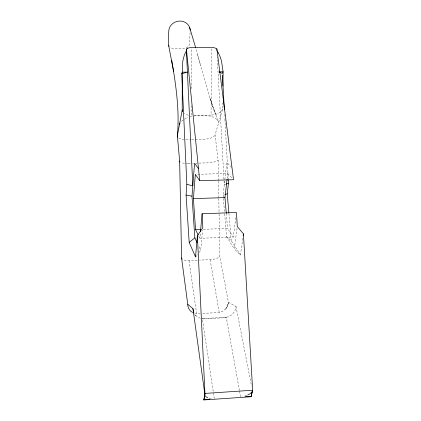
<?xml version="1.0" encoding="UTF-8"?>
<svg xmlns="http://www.w3.org/2000/svg" width="421" height="421" viewBox="0 0 421 421"><rect width="100%" height="100%" fill="white"/><g stroke="black" fill="none" stroke-linecap="round" stroke-linejoin="round"><path stroke-width="0.32" stroke-dasharray="2.1 1.58" d="M191.192 105.639L191.166 115.438L190.46 115.433M191.234 88.652L191.339 48.152M194.276 115.386L211.047 115.091L211.631 47.389M218.494 180.514L218.136 160.127L215.063 134.894L222.646 109.092L222.72 102.992M228.429 302.241L235.986 306.441C235.849 312.208 230.708 317.176 225.003 317.408L202.08 318.529M190.087 32.57L189.518 43.605A5.32 4.799 -13.8 0 1 184.009 48.436L173.463 48.494A5.326 4.815 -11.6 0 1 170.168 47.436M235.792 217.683L233.266 237.012L199.875 238.318L200.285 233.787M198.917 252.526L200.717 250.216L202.569 230.376M223.314 197.791L223.098 195.207L226.793 162.453L232.003 167.684M227.145 178.678L227.745 173.452L196.633 174.32M242.785 238.344L240.417 254.989L234.286 248.832L237.276 226.53M222.646 109.092C220.804 113.486 215.399 114.901 211.047 115.091M219.078 213.989L219.82 256.347C217.494 259.047 213.452 259.247 210.132 259.715A7.778 5.762 6.6 0 0 209.021 259.699L199.601 260.104M196.681 255.405L197.333 254.568M225.761 184.266L224.261 184.898L217.215 57.056M223.098 195.207L224.193 194.828M202.896 313.371L218.052 312.577A7.289 5.694 8.2 0 0 219.215 312.435C224.13 311.672 228.271 307.235 228.377 302.21L219.82 256.347M214.284 398.64L202.375 318.934L226.319 317.655L239.433 390.414M200.359 313.503L197.823 313.634A7.31 5.741 5.9 0 1 196.623 313.619L194.686 313.308M197.239 260.204L190.145 260.51A7.799 5.805 4.7 0 0 189.045 260.62L185.293 260.357L182.63 259.573M241.896 396.793L242.222 396.782M203.39 229.319L227.561 228.408L233.266 237.012M188.255 163.364L191.034 163.295M192.623 163.253L193.613 163.227M195.791 163.174L197.081 163.137M198.959 163.09L207.258 162.874A9.878 2.437 -3.5 0 0 218.015 160.127M185.95 139.572L191.092 139.462M191.734 139.446L204.59 139.172A9.488 4.063 -5 0 0 215.063 134.894M188.355 115.243L184.219 113.717M200.517 318.287L197.254 316.881L194.728 314.455M224.661 213.963L226.556 236.602L231.25 240.717L240.417 254.989M194.618 314.661L196.002 315.903L195.044 314.871M227.745 173.452L232.645 178.757M226.556 236.602L234.286 248.832M198.723 235.997L199.875 238.318M199.044 246.68L200.717 250.216M217.889 120.664L209.869 97.809L215.336 114.202L208.221 92.331L195.854 48.431M197.612 54.719L200.643 65.765M235.986 306.441L251.569 386.22M239.549 391.062L240.591 396.856A12.056 5.205 -8.4 0 0 241.607 396.714M210.132 259.715L219.215 312.435M189.045 260.62L196.623 313.619M228.903 213.336L231.25 240.717M226.287 213.336L227.561 228.408M223.367 198.438L224.609 213.315M224.63 114.586L224.703 115.891M224.888 119.154L228.261 179.204M218.504 181.114L218.794 197.87M218.804 198.465L219.067 213.394M246.732 395.382A12.056 5.205 -8.4 0 1 243.691 396.308M225.056 317.708A7.862 0.947 -2 0 1 226.319 317.655M202.375 318.934A7.888 0.953 -2.2 0 1 203.622 318.855M188.24 163.395A9.909 2.452 -3.2 0 1 181.03 162.574M211.326 398.498A12.109 5.247 -7.7 0 1 208.6 397.956M184.266 139.54A9.52 4.089 -4.3 0 1 178.472 137.899M193.649 116.038A19.598 8.667 -4.8 0 1 218.299 123.89M181.462 121.332A19.598 8.667 -4.8 0 1 188.134 117.533M189.903 116.949A19.598 8.667 -4.8 0 1 191.75 116.449M228.414 302.973L227.561 305.883L225.598 309.551L228.414 302.973"/><path stroke-width="0.63" d="M186.403 50.804L184.572 54.451L183.361 58.503A47.489 44.979 29.8 0 0 182.656 62.508L182.282 72.191L181.761 73.728L186.84 184.345L192.802 185.835L186.403 50.804L186.408 49.083L187.103 48.636M187.787 304.304L192.944 308.661L193.86 312.966M216.862 50.304L216.878 48.915L216.089 48.478A7.831 6.099 10.4 0 0 211.631 47.362L191.345 47.499A7.862 6.136 8.8 0 0 187.119 48.657M222.925 86.105L223.098 71.796L221.504 61.171A43.047 40.958 22 0 0 219.967 56.335L218.399 52.988M196.102 256.147L195.523 256.889L189.192 242.391L186.082 195.07L186.84 184.345M197.086 242.554L194.855 237.839L191.997 196.186L194.555 163.285L198.486 168.579M198.144 234.834L195.549 229.613L193.407 198.623L195.339 174.357L199.707 180.704L233.534 179.725L216.878 48.915M195.523 256.889L197.386 235.639L202.811 227.814L202.112 213.726L236.465 212.531L237.276 226.53L243.422 233.86L252.663 390.235L251.037 396.75L203.901 399.95L204.827 394.056L192.944 308.661M200.464 231.845L202.112 213.726M226.287 213.336L224.961 197.607L227.072 179.33M228.85 212.684L227.229 193.776L228.482 183.119L228.298 179.856M243.149 235.781L243.422 233.86M203.901 399.95L204.948 393.419L197.386 235.639M181.761 73.728L187.413 72.144L182.282 72.191L182.219 110.47L182.519 111.797M182.282 109.749L177.362 135.678L179.646 161.101L181.583 257.968L187.75 304.272C187.661 307.651 189.618 310.966 192.623 312.508M251.037 396.75L252.479 390.872A12.056 5.205 -8.4 0 1 247.669 394.998M181.583 257.968L182.083 259.22M189.192 242.391L194.855 237.839M226.293 184.04L228.482 183.119M225.03 194.539L227.229 193.776M209.732 399.097L203.875 399.782M204.948 393.419L252.663 390.235M195.549 229.613L200.775 229.419M193.407 198.623L224.961 197.607M245.143 396.698L251.005 396.582M219.299 71.833L223.098 71.796L222.314 73.322L219.252 72.27M186.082 195.07L191.997 196.186M189.603 27.339L195.681 47.799M168.647 45.479L173.573 71.228L171.615 60.192L171.915 61.866M173.284 69.633C176.762 91.425 179.425 113.607 177.362 135.678A9.52 4.089 -4.3 0 0 177.736 137.183M186.408 49.083L199.707 180.704M222.42 75.196L224.34 109.365M180.014 162.017A9.909 2.452 -3.2 0 1 179.767 161.101M207.811 397.687A12.109 5.247 -7.7 0 1 204.827 394.056M190.171 30.091A10.762 9.815 -13.6 0 0 179.409 21.061A10.762 9.815 -13.6 0 0 168.763 31.028L168.337 43.7A5.326 4.815 -11.6 0 0 169.11 46.342M179.462 124.627A19.598 8.667 -4.8 0 1 180.093 123.011M217.078 50.904A18.571 17.593 25.2 0 1 218.394 52.988"/></g></svg>
